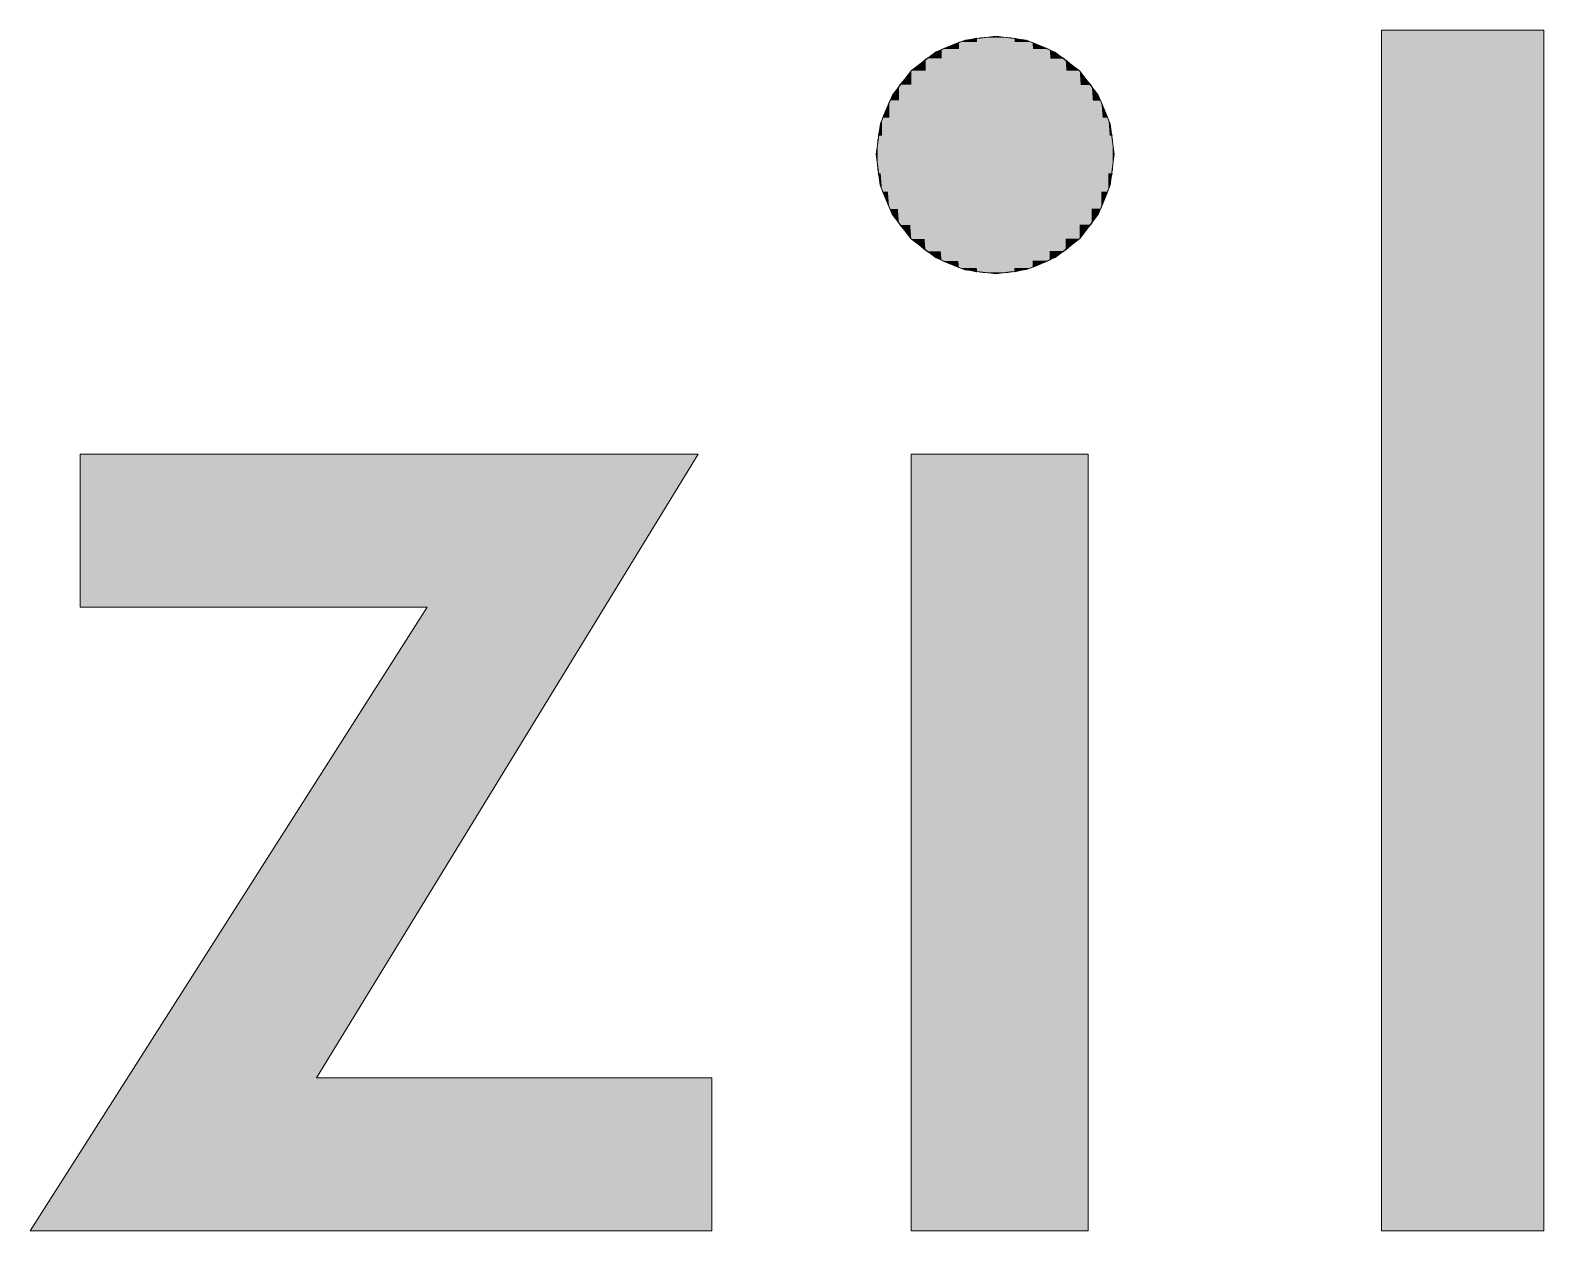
# Model space of a CAD drawing. Extents: x 885 to 2021, y 330 to 1122.
# Drawn here: x 1902.501 to 1905.056, y 650.97 to 652.998 of the extents above; entities that cross this region are included whole.
import ezdxf

# ---------------------------------------------------------------- set-up
doc = ezdxf.new("R2010")
doc.units = 0
doc.layers.get('0').update_dxf_attribs({"lineweight": 18})
doc.layers.add('P11_Plankopf_Ausführung_AF_4_800 Plankopf', color=7, linetype='Continuous', lineweight=25)

# ---------------------------------------------------------------- blocks, each defined once
blk = doc.blocks.new('Referenz-A0T8DI3SAL', base_point=(1729.7843, 502.0648))
at = {"layer": 'P11_Plankopf_Ausführung_AF_4_800 Plankopf', "color": 0, "linetype": 'Continuous', "lineweight": 13, "ltscale": 16.9}
for p, q in [((1904.7823, 652.998), (1904.7823, 650.97)), ((1905.0562, 652.998), (1904.7823, 652.998)), ((1905.0562, 650.97), (1905.0562, 652.998)), ((1904.079, 652.9813), (1904.0305, 652.9616)), ((1904.131, 652.9878), (1904.079, 652.9813)), ((1904.1826, 652.981), (1904.131, 652.9878)), ((1904.2308, 652.9611), (1904.1826, 652.981)), ((1904.0305, 652.9616), (1903.9887, 652.93)), ((1904.2721, 652.9295), (1904.2308, 652.9611)), ((1903.9887, 652.93), (1903.9566, 652.8886)), ((1904.3038, 652.8882), (1904.2721, 652.9295)), ((1903.9566, 652.8886), (1903.9362, 652.8404)), ((1904.3238, 652.8401), (1904.3038, 652.8882)), ((1903.9362, 652.8404), (1903.929, 652.7885)), ((1904.3306, 652.7885), (1904.3238, 652.8401)), ((1903.929, 652.7885), (1903.9359, 652.7362)), ((1904.3241, 652.7365), (1904.3306, 652.7885)), ((1903.9359, 652.7362), (1903.9561, 652.6875)), ((1904.3043, 652.6879), (1904.3241, 652.7365)), ((1903.9561, 652.6875), (1903.9882, 652.6457)), ((1904.2727, 652.6461), (1904.3043, 652.6879)), ((1903.9882, 652.6457), (1904.03, 652.6136)), ((1904.2313, 652.614), (1904.2727, 652.6461)), ((1904.03, 652.6136), (1904.0787, 652.5934)), ((1904.1829, 652.5936), (1904.2313, 652.614)), ((1904.0787, 652.5934), (1904.131, 652.5865)), ((1904.131, 652.5865), (1904.1829, 652.5936)), ((1902.5851, 652.2819), (1902.5851, 652.0237)), ((1903.6285, 652.2819), (1902.5851, 652.2819)), ((1902.984, 651.2283), (1903.6285, 652.2819)), ((1904.287, 652.2819), (1903.988, 652.2819)), ((1903.988, 652.2819), (1903.988, 650.97)), ((1904.287, 650.97), (1904.287, 652.2819)), ((1903.171, 652.0237), (1902.5006, 650.9701)), ((1902.5851, 652.0237), (1903.171, 652.0237)), ((1903.6517, 651.2283), (1902.984, 651.2283)), ((1903.6517, 650.9701), (1903.6517, 651.2283)), ((1902.5006, 650.9701), (1903.6517, 650.9701)), ((1903.988, 650.97), (1904.287, 650.97)), ((1904.7823, 650.97), (1905.0562, 650.97))]:
    blk.add_line(p, q, dxfattribs=at)
at = {"layer": 'P11_Plankopf_Ausführung_AF_4_800 Plankopf', "color": 0, "linetype": 'Continuous', "lineweight": 0, "ltscale": 0.0169}
for points in [[(1904.7823, 650.97), (1905.0562, 650.97), (1904.7823, 652.998)], [(1905.0562, 650.97), (1905.0562, 652.998), (1904.7823, 652.998)], [(1904.0686, 652.9665), (1904.0398, 652.9665), (1904.0686, 652.9782)], [(1904.0689, 652.9782), (1904.0686, 652.9782), (1904.0689, 652.9784)], [(1904.0689, 652.5964), (1904.0686, 652.5964), (1904.0686, 652.9782)], [(1904.0689, 652.5963), (1904.0689, 652.9782), (1904.0686, 652.9782)], [(1904.0994, 652.9784), (1904.0689, 652.9784), (1904.0994, 652.9855)], [(1904.0988, 652.5963), (1904.0689, 652.5963), (1904.0689, 652.9784)], [(1904.0994, 652.589), (1904.0994, 652.9784), (1904.0689, 652.9784)], [(1904.0996, 652.589), (1904.0994, 652.589), (1904.0994, 652.9855)], [(1904.0996, 652.589), (1904.0996, 652.9855), (1904.0994, 652.9855)], [(1904.0996, 652.9855), (1904.0994, 652.9855), (1904.0996, 652.9855)], [(1904.131, 652.9855), (1904.0996, 652.9855), (1904.131, 652.9878)], [(1904.1308, 652.589), (1904.0996, 652.589), (1904.0996, 652.9855)], [(1904.131, 652.5865), (1904.131, 652.9855), (1904.0996, 652.9855)], [(1904.1622, 652.5891), (1904.131, 652.5891), (1904.131, 652.9878)], [(1904.1622, 652.9854), (1904.1312, 652.9854), (1904.131, 652.9878)], [(1904.1622, 652.5891), (1904.1622, 652.9854), (1904.1312, 652.9854)], [(1904.1624, 652.5891), (1904.1622, 652.5891), (1904.1622, 652.9854)], [(1904.1624, 652.9853), (1904.1622, 652.9853), (1904.1622, 652.9854)], [(1904.1624, 652.5891), (1904.1624, 652.9853), (1904.1622, 652.9853)], [(1904.1927, 652.5966), (1904.1624, 652.5966), (1904.1624, 652.9853)], [(1904.1927, 652.9781), (1904.163, 652.9781), (1904.1624, 652.9853)], [(1904.1927, 652.5966), (1904.1927, 652.9781), (1904.163, 652.9781)], [(1904.193, 652.5967), (1904.1927, 652.5967), (1904.1927, 652.9781)], [(1904.193, 652.9779), (1904.1927, 652.9779), (1904.1927, 652.9781)], [(1904.193, 652.5967), (1904.193, 652.9779), (1904.1927, 652.9779)], [(1904.2216, 652.6087), (1904.193, 652.6087), (1904.193, 652.9779)], [(1904.2216, 652.9661), (1904.1939, 652.9661), (1904.193, 652.9779)], [(1904.0123, 652.93), (1903.9887, 652.93), (1904.0123, 652.9498)], [(1904.0128, 652.9498), (1904.0123, 652.9498), (1904.0128, 652.9503)], [(1904.0128, 652.6251), (1904.0123, 652.6251), (1904.0123, 652.9498)], [(1904.0128, 652.6247), (1904.0128, 652.9498), (1904.0123, 652.9498)], [(1904.0393, 652.9503), (1904.0128, 652.9503), (1904.0393, 652.9662)], [(1904.038, 652.6247), (1904.0128, 652.6247), (1904.0128, 652.9503)], [(1904.0393, 652.6085), (1904.0393, 652.9503), (1904.0128, 652.9503)], [(1904.0398, 652.9662), (1904.0393, 652.9662), (1904.0398, 652.9665)], [(1904.0398, 652.6085), (1904.0393, 652.6085), (1904.0393, 652.9662)], [(1904.0398, 652.6083), (1904.0398, 652.9662), (1904.0393, 652.9662)], [(1904.0677, 652.6083), (1904.0398, 652.6083), (1904.0398, 652.9665)], [(1904.0686, 652.5964), (1904.0686, 652.9665), (1904.0398, 652.9665)], [(1904.2216, 652.6087), (1904.2216, 652.9661), (1904.1939, 652.9661)], [(1904.222, 652.6089), (1904.2216, 652.6089), (1904.2216, 652.9661)], [(1904.222, 652.9658), (1904.2216, 652.9658), (1904.2216, 652.9661)], [(1904.222, 652.6089), (1904.222, 652.9658), (1904.2216, 652.9658)], [(1904.2483, 652.6252), (1904.222, 652.6252), (1904.222, 652.9658)], [(1904.2483, 652.9498), (1904.2233, 652.9498), (1904.222, 652.9658)], [(1904.2483, 652.6252), (1904.2483, 652.9498), (1904.2233, 652.9498)], [(1904.2488, 652.6255), (1904.2483, 652.6255), (1904.2483, 652.9498)], [(1904.2488, 652.9493), (1904.2483, 652.9493), (1904.2483, 652.9498)], [(1904.2488, 652.6255), (1904.2488, 652.9493), (1904.2483, 652.9493)], [(1904.2721, 652.6457), (1904.2488, 652.6457), (1904.2488, 652.9493)], [(1904.2721, 652.9295), (1904.2503, 652.9295), (1904.2488, 652.9493)], [(1903.9882, 652.9062), (1903.9681, 652.9062), (1903.9882, 652.9293)], [(1903.9887, 652.9293), (1903.9882, 652.9293), (1903.9887, 652.93)], [(1903.9887, 652.6457), (1903.9882, 652.6457), (1903.9882, 652.9293)], [(1903.9887, 652.6452), (1903.9887, 652.9293), (1903.9882, 652.9293)], [(1904.0107, 652.6452), (1903.9887, 652.6452), (1903.9887, 652.93)], [(1904.0123, 652.6251), (1904.0123, 652.93), (1903.9887, 652.93)], [(1904.2721, 652.6457), (1904.2721, 652.9295), (1904.2503, 652.9295)], [(1904.2727, 652.6461), (1904.2721, 652.6461), (1904.2721, 652.9295)], [(1904.2727, 652.9288), (1904.2721, 652.9288), (1904.2721, 652.9295)], [(1904.2727, 652.6461), (1904.2727, 652.9288), (1904.2721, 652.9288)], [(1904.2924, 652.6696), (1904.2727, 652.6696), (1904.2727, 652.9288)], [(1904.2924, 652.9057), (1904.2744, 652.9057), (1904.2727, 652.9288)], [(1903.9676, 652.8794), (1903.9515, 652.8794), (1903.9676, 652.9053)], [(1903.9681, 652.9053), (1903.9676, 652.9053), (1903.9681, 652.9062)], [(1903.9681, 652.6698), (1903.9676, 652.6698), (1903.9676, 652.9053)], [(1903.9681, 652.6691), (1903.9681, 652.9053), (1903.9676, 652.9053)], [(1903.9864, 652.6691), (1903.9681, 652.6691), (1903.9681, 652.9062)], [(1903.9882, 652.6457), (1903.9882, 652.9062), (1903.9681, 652.9062)], [(1904.2924, 652.6696), (1904.2924, 652.9057), (1904.2744, 652.9057)], [(1904.293, 652.6702), (1904.2924, 652.6702), (1904.2924, 652.9057)], [(1904.293, 652.9048), (1904.2924, 652.9048), (1904.2924, 652.9057)], [(1904.293, 652.6702), (1904.293, 652.9048), (1904.2924, 652.9048)], [(1904.3088, 652.6964), (1904.293, 652.6964), (1904.293, 652.9048)], [(1904.3088, 652.879), (1904.2949, 652.879), (1904.293, 652.9048)], [(1903.951, 652.8504), (1903.9392, 652.8504), (1903.951, 652.8783)], [(1903.9515, 652.8783), (1903.951, 652.8783), (1903.9515, 652.8794)], [(1903.9515, 652.6968), (1903.951, 652.6968), (1903.951, 652.8783)], [(1903.9515, 652.696), (1903.9515, 652.8783), (1903.951, 652.8783)], [(1903.9656, 652.696), (1903.9515, 652.696), (1903.9515, 652.8794)], [(1903.9676, 652.6698), (1903.9676, 652.8794), (1903.9515, 652.8794)], [(1904.3088, 652.6964), (1904.3088, 652.879), (1904.2949, 652.879)], [(1904.3093, 652.6972), (1904.3088, 652.6972), (1904.3088, 652.879)], [(1904.3093, 652.8779), (1904.3088, 652.8779), (1904.3088, 652.879)], [(1904.3093, 652.6972), (1904.3093, 652.8779), (1904.3088, 652.8779)], [(1904.3208, 652.7255), (1904.3093, 652.7255), (1904.3093, 652.8779)], [(1904.3208, 652.8501), (1904.3114, 652.8501), (1904.3093, 652.8779)], [(1903.9389, 652.8199), (1903.9317, 652.8199), (1903.9389, 652.849)], [(1903.9392, 652.849), (1903.9389, 652.849), (1903.9392, 652.8504)], [(1903.9392, 652.7261), (1903.9389, 652.7261), (1903.9389, 652.849)], [(1903.9392, 652.7252), (1903.9392, 652.849), (1903.9389, 652.849)], [(1903.9488, 652.7252), (1903.9392, 652.7252), (1903.9392, 652.8504)], [(1903.951, 652.6968), (1903.951, 652.8504), (1903.9392, 652.8504)], [(1904.3208, 652.7255), (1904.3208, 652.8501), (1904.3114, 652.8501)], [(1904.3212, 652.7264), (1904.3208, 652.7264), (1904.3208, 652.8501)], [(1904.3212, 652.8487), (1904.3208, 652.8487), (1904.3208, 652.8501)], [(1904.3212, 652.7264), (1904.3212, 652.8487), (1904.3208, 652.8487)], [(1904.3282, 652.7562), (1904.3212, 652.7562), (1904.3212, 652.8487)], [(1904.3282, 652.8197), (1904.3234, 652.8197), (1904.3212, 652.8487)], [(1903.9315, 652.7885), (1903.929, 652.7885), (1903.9315, 652.8176)], [(1903.9317, 652.8176), (1903.9315, 652.8176), (1903.9317, 652.8199)], [(1903.9317, 652.7569), (1903.9315, 652.7569), (1903.9315, 652.8176)], [(1903.9317, 652.7561), (1903.9317, 652.8176), (1903.9315, 652.8176)], [(1903.9366, 652.7561), (1903.9317, 652.7561), (1903.9317, 652.8199)], [(1903.9389, 652.7261), (1903.9389, 652.8199), (1903.9317, 652.8199)], [(1904.3282, 652.7562), (1904.3282, 652.8197), (1904.3234, 652.8197)], [(1904.3283, 652.7571), (1904.3282, 652.7571), (1904.3282, 652.8197)], [(1904.3283, 652.8172), (1904.3282, 652.8172), (1904.3282, 652.8197)], [(1904.3283, 652.7571), (1904.3283, 652.8172), (1904.3282, 652.8172)], [(1904.3306, 652.7885), (1904.3283, 652.7885), (1904.3283, 652.8172)], [(1903.9315, 652.7569), (1903.9315, 652.7885), (1903.929, 652.7885)], [(1904.3283, 652.7571), (1904.3306, 652.7885), (1904.3283, 652.7885)], [(1903.9317, 652.7561), (1903.9317, 652.7569), (1903.9315, 652.7569)], [(1903.9389, 652.7261), (1903.9366, 652.7561), (1903.9317, 652.7561)], [(1904.3212, 652.7264), (1904.3282, 652.7562), (1904.3212, 652.7562)], [(1904.3282, 652.7562), (1904.3283, 652.7571), (1904.3282, 652.7571)], [(1903.9392, 652.7252), (1903.9392, 652.7261), (1903.9389, 652.7261)], [(1903.951, 652.6968), (1903.9488, 652.7252), (1903.9392, 652.7252)], [(1904.3093, 652.6972), (1904.3208, 652.7255), (1904.3093, 652.7255)], [(1904.3208, 652.7255), (1904.3212, 652.7264), (1904.3208, 652.7264)], [(1903.9515, 652.696), (1903.9515, 652.6968), (1903.951, 652.6968)], [(1903.9676, 652.6698), (1903.9656, 652.696), (1903.9515, 652.696)], [(1904.293, 652.6702), (1904.3088, 652.6964), (1904.293, 652.6964)], [(1904.3088, 652.6964), (1904.3093, 652.6972), (1904.3088, 652.6972)], [(1903.9681, 652.6691), (1903.9681, 652.6698), (1903.9676, 652.6698)], [(1903.9882, 652.6457), (1903.9864, 652.6691), (1903.9681, 652.6691)], [(1904.2727, 652.6461), (1904.2924, 652.6696), (1904.2727, 652.6696)], [(1904.2924, 652.6696), (1904.293, 652.6702), (1904.2924, 652.6702)], [(1903.9887, 652.6452), (1903.9887, 652.6457), (1903.9882, 652.6457)], [(1904.0123, 652.6251), (1904.0107, 652.6452), (1903.9887, 652.6452)], [(1904.2488, 652.6255), (1904.2721, 652.6457), (1904.2488, 652.6457)], [(1904.2721, 652.6457), (1904.2727, 652.6461), (1904.2721, 652.6461)], [(1904.0128, 652.6247), (1904.0128, 652.6251), (1904.0123, 652.6251)], [(1904.0393, 652.6085), (1904.038, 652.6247), (1904.0128, 652.6247)], [(1904.222, 652.6089), (1904.2483, 652.6252), (1904.222, 652.6252)], [(1904.2483, 652.6252), (1904.2488, 652.6255), (1904.2483, 652.6255)], [(1904.0398, 652.6083), (1904.0398, 652.6085), (1904.0393, 652.6085)], [(1904.0686, 652.5964), (1904.0677, 652.6083), (1904.0398, 652.6083)], [(1904.0689, 652.5963), (1904.0689, 652.5964), (1904.0686, 652.5964)], [(1904.0994, 652.589), (1904.0988, 652.5963), (1904.0689, 652.5963)], [(1904.0996, 652.589), (1904.0996, 652.589), (1904.0994, 652.589)], [(1904.131, 652.5865), (1904.1308, 652.589), (1904.0996, 652.589)], [(1904.131, 652.5865), (1904.1622, 652.5891), (1904.131, 652.5891)], [(1904.1622, 652.5891), (1904.1624, 652.5891), (1904.1622, 652.5891)], [(1904.1624, 652.5891), (1904.1927, 652.5966), (1904.1624, 652.5966)], [(1904.1927, 652.5966), (1904.193, 652.5967), (1904.1927, 652.5967)], [(1904.193, 652.5967), (1904.2216, 652.6087), (1904.193, 652.6087)], [(1904.2216, 652.6087), (1904.222, 652.6089), (1904.2216, 652.6089)], [(1902.5851, 652.0237), (1903.171, 652.0237), (1902.5851, 652.2819)], [(1903.171, 652.0237), (1903.171, 652.2819), (1902.5851, 652.2819)], [(1903.171, 651.534), (1903.6285, 652.2819), (1903.171, 652.2819)], [(1903.988, 650.97), (1904.287, 650.97), (1903.988, 652.2819)], [(1904.287, 650.97), (1904.287, 652.2819), (1903.988, 652.2819)], [(1903.171, 651.7298), (1902.984, 651.7298), (1903.171, 652.0237)], [(1902.5006, 650.9701), (1902.984, 650.9701), (1902.984, 651.7298)], [(1903.171, 651.534), (1902.984, 651.534), (1902.984, 651.7298)], [(1903.171, 651.534), (1903.171, 651.7298), (1902.984, 651.7298)], [(1902.984, 651.2283), (1903.171, 651.534), (1902.984, 651.534)], [(1902.984, 650.9701), (1903.6517, 650.9701), (1902.984, 651.2283)], [(1903.6517, 650.9701), (1903.6517, 651.2283), (1902.984, 651.2283)]]:
    blk.add_solid(points, dxfattribs=at)

msp = doc.modelspace()

# ---------------------------------------------------------------- block references
at = {"color": 8, "lineweight": 25, "ltscale": 0.25, "true_color": 0x808080}
msp.add_blockref('Referenz-A0T8DI3SAL', (1729.7843, 502.0648), dxfattribs=at)

doc.saveas('drawing.dxf')
